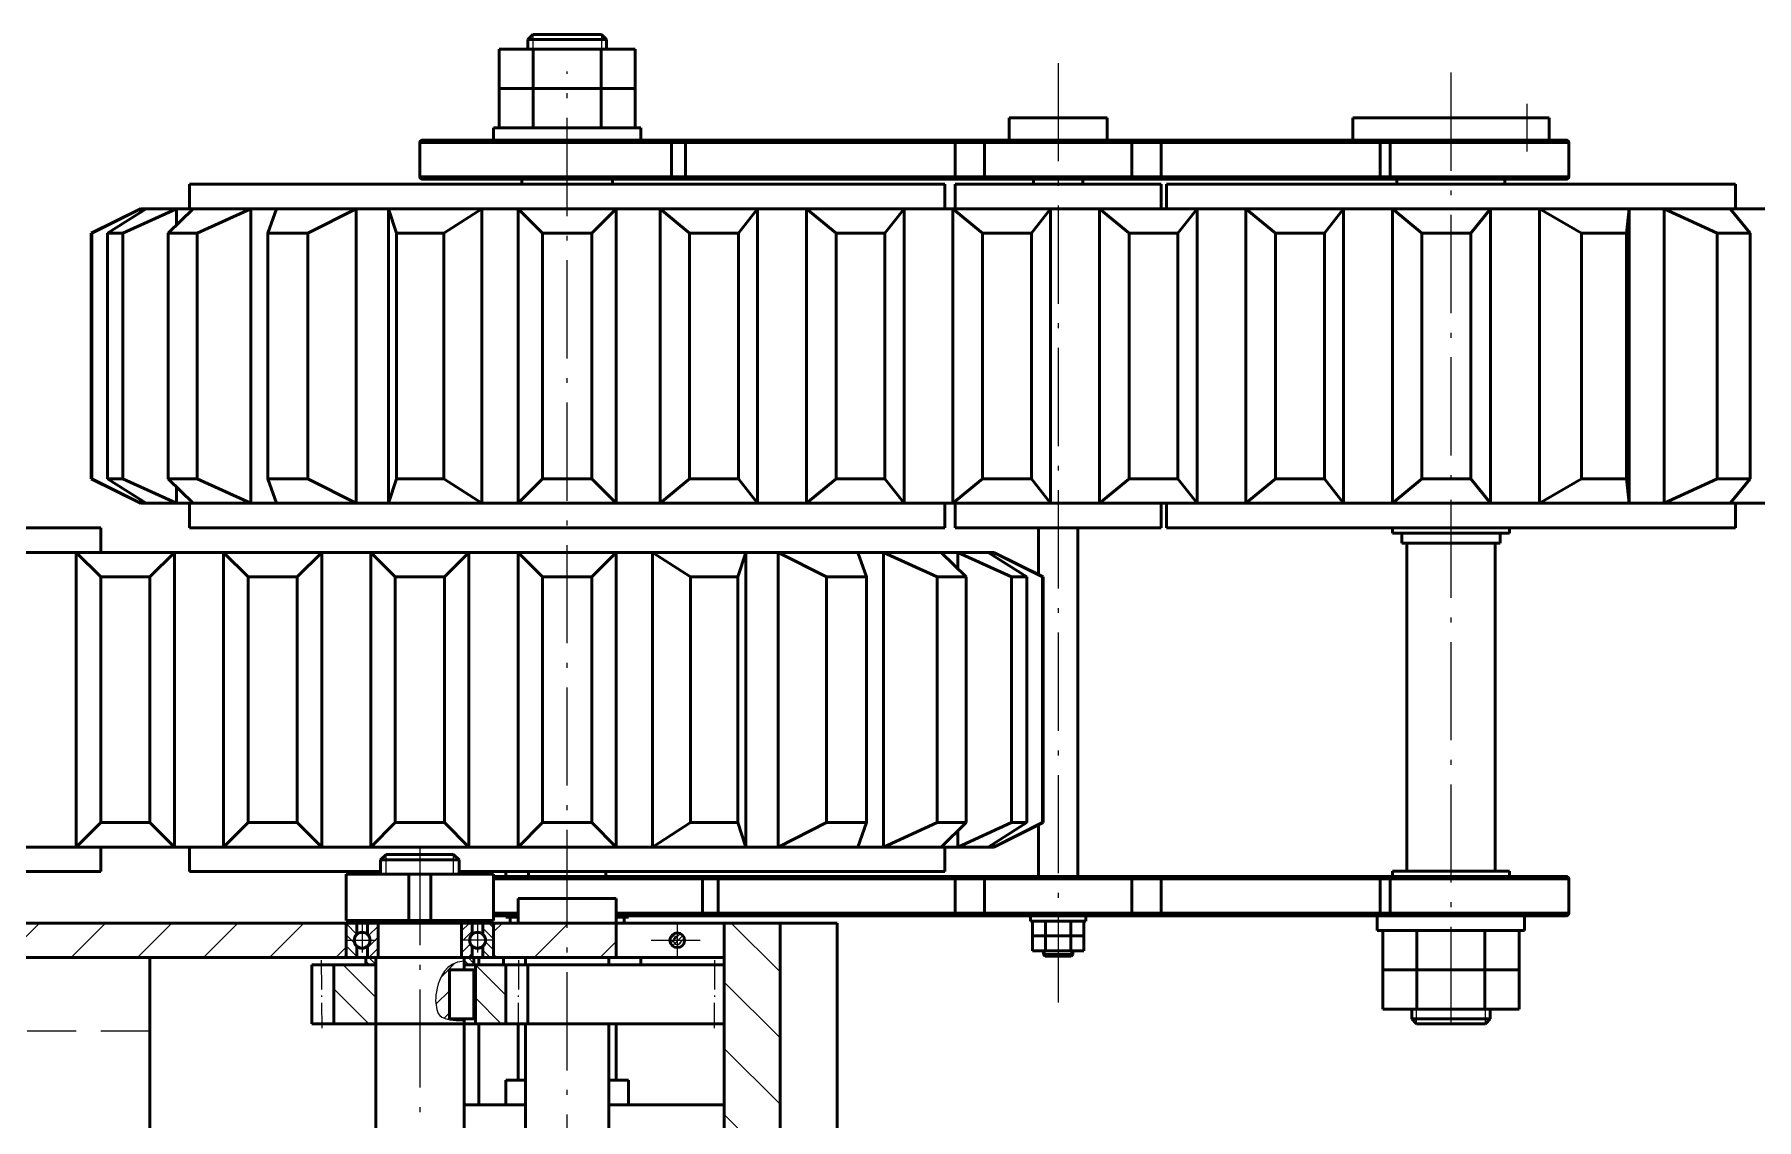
# Model space of a CAD drawing. Header units: millimetres. Extents: x -1896 to -707, y -189 to 652.
# Drawn here: x -1094.6 to -919.2, y 198.8 to 309.3 of the extents above; entities that cross this region are included whole.
import ezdxf

# ---------------------------------------------------------------- set-up
doc = ezdxf.new("R2010")
doc.units = ezdxf.units.MM
doc.header["$LTSCALE"] = 10
doc.linetypes.add('CENTER', pattern=[1.45, 1, -0.2, 0.05, -0.2])
doc.linetypes.add('DASHED', pattern=[0.75, 0.5, -0.25])
doc.layers.add('1轮廓实线层', color=7, linetype='Continuous', lineweight=50)
for name, color, linetype in [('2细线层', 4, 'Continuous'), ('3中心线层', 1, 'CENTER'), ('4虚线层', 6, 'DASHED'), ('5剖面线层', 2, 'Continuous')]:
    doc.layers.add(name, color=color, linetype=linetype)
pattern_1 = [(45, (-1281.11, 361.7817), (-3.3676, 3.3676), [])]
pattern_2 = [(135, (-1281.10996, 361.7817), (-0.3367596, -0.3367596), [])]
pattern_3 = [(45, (-1281.11, 361.7817), (-0.561266, 0.561266), [])]
pattern_4 = [(135, (-1281.11, 361.7817), (-0.561266, -0.561266), [])]
pattern_5 = [(135, (-1281.11, 361.7817), (-1.683798, -1.683798), [])]
pattern_6 = [(45, (-1281.10996, 367.2817), (-0.2245064, 0.2245064), [])]

msp = doc.modelspace()

# ---------------------------------------------------------------- hatches: boundary and pattern name
at = {"layer": '5剖面线层'}
h = msp.add_hatch(dxfattribs=at)
h.set_pattern_fill('ANSI31', color=256, scale=1.5, style=0)
h.set_pattern_definition(pattern_1)
edge = h.paths.add_edge_path(flags=0)
edge.add_line((-1197.8326, 218.5431), (-1197.8326, 215.5431))
edge.add_arc((-1197.5826, 215.5431), 0.25, 180, 270)
edge.add_line((-1197.5826, 215.2931), (-1063.0826, 215.2931))
edge.add_arc((-1063.0826, 215.5431), 0.25, 270, 360)
edge.add_line((-1062.8326, 215.5431), (-1062.8326, 218.5431))
edge.add_arc((-1063.0826, 218.5431), 0.25, 0, 90)
edge.add_line((-1063.0826, 218.7931), (-1197.5826, 218.7931))
edge.add_arc((-1197.5826, 218.5431), 0.25, 90, 180)
h = msp.add_hatch(dxfattribs=at)
h.set_pattern_fill('ANSI31', color=256, scale=0.25, angle=90)
h.set_pattern_definition(pattern_4)
h.paths.add_polyline_path([(-1061.7492, 218.7931), (-1062.6826, 218.7931, 0.41421356), (-1062.8326, 218.6431), (-1062.8326, 217.0431), (-1062.0151, 217.0431, -0.21197096), (-1061.7492, 217.642)])
h.paths.add_polyline_path([(-1061.7492, 216.4443, -0.21197096), (-1062.0151, 217.0431), (-1062.8326, 217.0431), (-1062.8326, 215.5431), (-1062.8326, 215.4431, 0.41421356), (-1062.6826, 215.2931), (-1061.7492, 215.2931)])
h = msp.add_hatch(dxfattribs=at)
h.set_pattern_fill('ANSI31', color=256, scale=0.25)
h.set_pattern_definition(pattern_3)
h.paths.add_polyline_path([(-1059.5826, 218.6431, 0.41421356), (-1059.7326, 218.7931), (-1060.6659, 218.7931), (-1060.6659, 217.642, -0.21197096), (-1060.4001, 217.0431), (-1059.5826, 217.0431)])
h.paths.add_polyline_path([(-1059.5826, 217.0431), (-1060.4001, 217.0431, -0.21197096), (-1060.6659, 216.4443), (-1060.6659, 215.2931), (-1059.7326, 215.2931, 0.41421356), (-1059.5826, 215.4431)])
h = msp.add_hatch(dxfattribs=at)
h.set_pattern_fill('ANSI31', color=256, scale=0.25)
h.set_pattern_definition(pattern_3)
h.paths.add_polyline_path([(-1051.0826, 218.6431, -0.41421356), (-1050.9326, 218.7931), (-1049.9992, 218.7931), (-1049.9992, 217.642, 0.21197096), (-1050.2651, 217.0431), (-1051.0826, 217.0431)])
h.paths.add_polyline_path([(-1051.0826, 217.0431), (-1050.2651, 217.0431, 0.21197096), (-1049.9992, 216.4443), (-1049.9992, 215.2931), (-1050.9326, 215.2931, -0.41421356), (-1051.0826, 215.4431)])
h = msp.add_hatch(dxfattribs=at)
h.set_pattern_fill('ANSI31', color=256, scale=0.25, angle=90)
h.set_pattern_definition(pattern_4)
h.paths.add_polyline_path([(-1048.9159, 218.7931), (-1047.9826, 218.7931, -0.41421356), (-1047.8326, 218.6431), (-1047.8326, 217.0431), (-1048.6501, 217.0431, 0.21197096), (-1048.9159, 217.642)])
h.paths.add_polyline_path([(-1048.9159, 216.4443, 0.21197096), (-1048.6501, 217.0431), (-1047.8326, 217.0431), (-1047.8326, 215.5431), (-1047.8326, 215.4431, -0.41421356), (-1047.9826, 215.2931), (-1048.9159, 215.2931)])
h = msp.add_hatch(dxfattribs=at)
h.set_pattern_fill('ANSI31', color=256, scale=1.5, style=0)
h.set_pattern_definition(pattern_1)
edge = h.paths.add_edge_path()
edge.add_line((-1035.3326, 218.5431), (-1035.3326, 215.5431))
edge.add_arc((-1035.5826, 215.5431), 0.25, 270, 360, ccw=False)
edge.add_line((-1035.5826, 215.2931), (-1047.5826, 215.2931))
edge.add_arc((-1047.5826, 215.5431), 0.25, 180, 270, ccw=False)
edge.add_line((-1047.8326, 215.5431), (-1047.8326, 218.5431))
edge.add_arc((-1047.5826, 218.5431), 0.25, 450, 540, ccw=False)
edge.add_line((-1047.5826, 218.7931), (-1035.5826, 218.7931))
edge.add_arc((-1035.5826, 218.5431), 0.25, 360, 450, ccw=False)
h = msp.add_hatch(dxfattribs=at)
h.set_pattern_fill('ANSI31', color=256, scale=0.1)
h.set_pattern_definition(pattern_6)
h.paths.add_polyline_path([(-1029.1194, 217.7931), (-1029.1194, 217.4609, 0.41421356), (-1029.5372, 217.0431), (-1029.8694, 217.0431, -0.41421356)])
h.paths.add_polyline_path([(-1029.1194, 217.4609), (-1029.1194, 217.0431), (-1029.5372, 217.0431, -0.41421356)], flags=17)
h.paths.add_polyline_path([(-1029.5372, 217.0431), (-1029.1194, 217.0431), (-1029.1194, 216.6253, -0.41421356)], flags=17)
h.paths.add_polyline_path([(-1029.8694, 217.0431), (-1029.5372, 217.0431, 0.41421356), (-1029.1194, 216.6253), (-1029.1194, 216.2931, -0.41421356)])
h.paths.add_polyline_path([(-1029.1194, 217.0431), (-1028.7016, 217.0431, -0.41421356), (-1029.1194, 216.6253)], flags=17)
h.paths.add_polyline_path([(-1028.7016, 217.0431), (-1028.3694, 217.0431, -0.41421356), (-1029.1194, 216.2931), (-1029.1194, 216.6253, 0.41421356)])
h = msp.add_hatch(dxfattribs=at)
h.set_pattern_fill('ANSI31', color=256, scale=0.1)
h.set_pattern_definition(pattern_6)
h.paths.add_polyline_path([(-1029.1194, 217.7931), (-1029.1194, 217.0431), (-1028.3694, 217.0431, 0.41421356)])
h = msp.add_hatch(dxfattribs=at)
h.set_pattern_fill('ANSI31', color=256, scale=1.5, angle=90)
h.set_pattern_definition([(135, (-1281.11, 361.7817), (-3.367596, -3.367596), [])])
h.paths.add_polyline_path([(-1024.3326, 218.7931), (-1018.6537, 218.7931), (-1018.6537, 91.7931), (-1024.3326, 91.7931)])
h = msp.add_hatch(dxfattribs=at)
h.set_pattern_fill('ANSI31', color=256, scale=0.75, angle=90, style=0)
h.set_pattern_definition(pattern_5)
h.paths.add_polyline_path([(-1059.8326, 208.5431), (-1064.0821, 208.5431), (-1064.0821, 214.5431), (-1059.8326, 214.5431)], flags=0)
h = msp.add_hatch(dxfattribs=at)
h.set_pattern_fill('ANSI31', color=256, scale=0.15, angle=90)
h.set_pattern_definition(pattern_2)
h.paths.add_polyline_path([(-1059.8326, 215.2931), (-1060.6659, 215.2931), (-1060.8326, 215.2931), (-1060.8326, 214.5431), (-1059.8326, 214.5431)])
h = msp.add_hatch(dxfattribs=at)
h.set_pattern_fill('ANSI31', color=256, scale=0.5)
h.set_pattern_definition([(45, (-1264.11, 354.838), (-1.122532, 1.122532), [])])
edge = h.paths.add_edge_path()
edge.add_line((-1052.3326, 214.0431), (-1052.3326, 209.0431))
edge.add_line((-1052.3326, 209.0431), (-1050.8326, 209.0431))
edge.add_line((-1050.8326, 209.0431), (-1050.8326, 208.8391))
edge.add_spline(control_points=[(-1050.8326, 208.8391), (-1053.2988, 208.8565), (-1053.6263, 210.0198), (-1053.9174, 211.692), (-1052.7436, 214.7668), (-1050.8326, 214.927)], knot_values=[0, 0, 0, 0, 1, 2, 3, 3, 3, 3], degree=3, periodic=0)
edge.add_line((-1050.8326, 214.927), (-1050.8326, 214.0431))
edge.add_line((-1050.8326, 214.0431), (-1052.3326, 214.0431))
h = msp.add_hatch(dxfattribs=at)
h.set_pattern_fill('ANSI31', color=256, scale=0.15, angle=90)
h.set_pattern_definition(pattern_2)
h.paths.add_polyline_path([(-1050.8326, 215.2931), (-1049.9992, 215.2931), (-1049.8326, 215.2931), (-1049.8326, 214.5431), (-1050.8326, 214.5431)])
h = msp.add_hatch(dxfattribs=at)
h.set_pattern_fill('ANSI31', color=256, scale=0.75, angle=90, style=0)
h.set_pattern_definition(pattern_5)
h.paths.add_polyline_path([(-1049.6826, 208.5431), (-1049.6826, 214.5431), (-1046.5831, 214.5431), (-1046.5831, 208.5431)])

# ---------------------------------------------------------------- linework, layer by layer
at = {"layer": '1轮廓实线层'}
for p, q in [((-1043.8326, 309.2947), (-1044.3326, 308.7947)), ((-1044.3326, 308.7947), (-1044.3326, 307.7931)), ((-1036.3326, 308.7947), (-1044.3326, 308.7947)), ((-1043.8326, 309.2947), (-1036.8326, 309.2947)), ((-1036.3326, 308.7947), (-1036.8326, 309.2947)), ((-1036.3326, 308.7947), (-1036.3326, 307.7931)), ((-1033.4044, 307.7931), (-1047.2608, 307.7931)), ((-1047.2608, 307.7931), (-1047.2608, 303.7931)), ((-1043.7967, 307.7931), (-1043.7967, 303.7931)), ((-1036.8685, 307.7931), (-1036.8685, 303.7931)), ((-1033.4044, 307.7931), (-1033.4044, 303.7931)), ((-1033.4044, 303.7931), (-1047.2608, 303.7931)), ((-1047.2608, 303.7931), (-1047.2608, 299.7931)), ((-1043.7967, 303.7931), (-1043.7967, 299.7931)), ((-1036.8685, 303.7931), (-1036.8685, 299.7931)), ((-1033.4044, 303.7931), (-1033.4044, 299.7931)), ((-995.3326, 298.5431), (-995.3326, 300.7931)), ((-985.3326, 300.7931), (-995.3326, 300.7931)), ((-985.3326, 300.7931), (-985.3326, 298.5431)), ((-960.3326, 300.7931), (-960.3326, 298.5431)), ((-940.3326, 300.7931), (-960.3326, 300.7931)), ((-940.3326, 298.5431), (-940.3326, 300.7931)), ((-1055.3326, 294.7931), (-1055.3326, 298.2931)), ((-1055.3326, 298.2931), (-1029.7098, 298.2931)), ((-1029.8868, 298.5431), (-1055.0826, 298.5431)), ((-1032.8326, 299.7931), (-1047.8326, 299.7931)), ((-1047.8326, 298.5431), (-1047.8326, 299.7931)), ((-1045.3326, 298.2931), (-1045.5826, 298.2931)), ((-1035.3326, 298.2931), (-1045.3326, 298.2931)), ((-1035.0826, 298.2931), (-1035.3326, 298.2931)), ((-1032.8326, 298.5431), (-1032.8326, 299.7931)), ((-1028.2934, 298.5431), (-1029.8868, 298.5431)), ((-1029.7098, 298.2931), (-1029.7098, 294.7931)), ((-1029.7098, 298.2931), (-1028.2934, 298.2931)), ((-1028.2934, 298.5431), (-1028.2934, 298.2931)), ((-1000.8326, 298.5431), (-1028.2934, 298.5431)), ((-1028.2934, 294.7931), (-1028.2934, 298.2931)), ((-1028.2934, 298.2931), (-1000.8326, 298.2931)), ((-1000.8326, 298.5431), (-1000.8326, 298.2931)), ((-997.5826, 298.5431), (-1000.8326, 298.5431)), ((-1000.8326, 298.2931), (-997.8326, 298.2931)), ((-1000.8326, 298.2931), (-1000.8326, 294.7931)), ((-997.8326, 298.2931), (-982.8326, 298.2931)), ((-997.8326, 294.7931), (-997.8326, 298.2931)), ((-983.0826, 298.5431), (-997.5826, 298.5431)), ((-979.8326, 298.5431), (-983.0826, 298.5431)), ((-982.8326, 294.7931), (-982.8326, 298.2931)), ((-982.8326, 298.2931), (-979.8326, 298.2931)), ((-979.8326, 298.5431), (-979.8326, 298.2931)), ((-957.5396, 298.5431), (-979.8326, 298.5431)), ((-979.8326, 294.7931), (-979.8326, 298.2931)), ((-979.8326, 298.2931), (-957.5396, 298.2931)), ((-957.5396, 298.5431), (-957.5396, 298.2931)), ((-956.3813, 298.5431), (-957.5396, 298.5431)), ((-957.5396, 298.2931), (-956.51, 298.2931)), ((-957.5396, 298.2931), (-957.5396, 294.7931)), ((-956.51, 294.7931), (-956.51, 298.2931)), ((-956.51, 298.2931), (-938.3326, 298.2931)), ((-938.5826, 298.5431), (-956.3813, 298.5431)), ((-938.3326, 298.2931), (-938.3326, 294.7931)), ((-1029.7098, 294.7931), (-1055.3326, 294.7931)), ((-1028.2934, 294.7931), (-1029.7098, 294.7931)), ((-1028.2934, 294.5431), (-1028.2934, 294.7931)), ((-1000.8326, 294.7931), (-1028.2934, 294.7931)), ((-997.8326, 294.7931), (-1000.8326, 294.7931)), ((-1000.8326, 294.5431), (-1000.8326, 294.7931)), ((-982.8326, 294.7931), (-997.8326, 294.7931)), ((-979.8326, 294.7931), (-982.8326, 294.7931)), ((-979.8326, 294.5431), (-979.8326, 294.7931)), ((-957.5396, 294.7931), (-979.8326, 294.7931)), ((-956.51, 294.7931), (-957.5396, 294.7931)), ((-957.5396, 294.5431), (-957.5396, 294.7931)), ((-938.3326, 294.7931), (-956.51, 294.7931)), ((-1078.7951, 291.5431), (-1078.7951, 294.0431)), ((-1078.7951, 294.0431), (-1020.1525, 294.0431)), ((-1055.0826, 294.5431), (-1029.8868, 294.5431)), ((-1044.9576, 294.0431), (-1044.9576, 294.5431)), ((-1035.7076, 294.5431), (-1035.7076, 294.0431)), ((-1029.8868, 294.5431), (-1028.2934, 294.5431)), ((-1028.2934, 294.5431), (-1000.8326, 294.5431)), ((-1020.1525, 294.0431), (-1001.8701, 294.0431)), ((-1001.8701, 294.0431), (-1001.8701, 291.5431)), ((-1000.8326, 294.5431), (-997.5826, 294.5431)), ((-1000.8326, 291.5431), (-1000.8326, 294.0431)), ((-979.8326, 294.0431), (-1000.8326, 294.0431)), ((-997.5826, 294.5431), (-983.0826, 294.5431)), ((-992.8326, 294.0431), (-992.8326, 294.5431)), ((-987.8326, 294.5431), (-987.8326, 294.0431)), ((-983.0826, 294.5431), (-979.8326, 294.5431)), ((-979.8326, 294.5431), (-957.5396, 294.5431)), ((-979.8326, 294.0431), (-979.8326, 291.5431)), ((-979.3101, 291.5431), (-979.3101, 294.0431)), ((-979.3101, 294.0431), (-921.3551, 294.0431)), ((-957.5396, 294.5431), (-956.3813, 294.5431)), ((-956.3813, 294.5431), (-938.5826, 294.5431)), ((-955.8326, 294.0431), (-955.8326, 294.5431)), ((-944.8326, 294.5431), (-944.8326, 294.0431)), ((-921.3551, 294.0431), (-921.3551, 291.5431)), ((-1083.7951, 291.5431), (-1088.7951, 289.0431)), ((-1083.7951, 291.5431), (-1088.7288, 289.0431)), ((-1083.2129, 291.5431), (-1087.1429, 289.0431)), ((-1080.1228, 291.5431), (-1085.5774, 289.0431)), ((-1073.8326, 291.5431), (-1083.7951, 291.5475)), ((-1083.7951, 291.1728), (-1083.7951, 291.5431)), ((-1078.4334, 291.5431), (-1080.9749, 289.0431)), ((-1080.1228, 289.8813), (-1080.1228, 291.5431)), ((-1072.5555, 291.5431), (-1077.997, 289.0431)), ((-1073.8326, 291.5431), (-1069.3101, 291.5431)), ((-1069.3101, 291.5431), (-1073.8326, 291.5431)), ((-1072.5555, 261.5431), (-1072.5555, 291.5431)), ((-1069.9243, 291.5431), (-1070.8285, 289.0431)), ((-1069.3101, 291.5431), (-915.796, 291.5431)), ((-1061.8341, 291.5431), (-1066.7298, 289.0431)), ((-1061.8341, 261.5431), (-1061.8341, 291.5431)), ((-1058.5185, 261.5431), (-1058.5185, 291.5431)), ((-1058.5185, 291.5431), (-1057.697, 289.0431)), ((-1049.0079, 291.5431), (-1052.8787, 289.0431)), ((-1049.0079, 261.5431), (-1049.0079, 291.5431)), ((-1045.3326, 261.5431), (-1045.3326, 291.5431)), ((-1045.3326, 291.5431), (-1042.8326, 289.0431)), ((-1045.3326, 261.5431), (-1045.3326, 291.5431)), ((-1045.3326, 291.5431), (-1042.8326, 289.0431)), ((-1035.3326, 291.5431), (-1037.8326, 289.0431)), ((-1035.3326, 291.5431), (-1037.8326, 289.0431)), ((-1035.3326, 261.5431), (-1035.3326, 291.5431)), ((-1035.3326, 261.5431), (-1035.3326, 291.5431)), ((-1030.8802, 291.5431), (-1030.8802, 261.5431)), ((-1030.8802, 291.5431), (-1027.8672, 289.0431)), ((-1020.9359, 291.5431), (-1022.8951, 289.0431)), ((-1020.9359, 291.5431), (-1020.9359, 261.5431)), ((-1015.9638, 291.5431), (-1015.9638, 261.5431)), ((-1015.9638, 291.5431), (-1015.9638, 261.5431)), ((-1015.9638, 291.5431), (-1012.9507, 289.0431)), ((-1006.0195, 291.5431), (-1007.9786, 289.0431)), ((-1006.0195, 291.5431), (-1006.0195, 261.5431)), ((-1001.0473, 291.5431), (-1001.0473, 261.5431)), ((-1001.0473, 291.5431), (-1001.0473, 261.5431)), ((-1001.0473, 291.5431), (-998.0343, 289.0431)), ((-991.103, 291.5431), (-993.0621, 289.0431)), ((-991.103, 291.5431), (-991.103, 261.5431)), ((-986.1308, 291.5431), (-986.1308, 261.5431)), ((-986.1308, 291.5431), (-986.1308, 261.5431)), ((-986.1308, 291.5431), (-983.1178, 289.0431)), ((-976.1865, 291.5431), (-978.1457, 289.0431)), ((-976.1865, 291.5431), (-976.1865, 261.5431)), ((-971.2144, 291.5431), (-971.2144, 261.5431)), ((-971.2144, 291.5431), (-971.2144, 261.5431)), ((-971.2144, 291.5431), (-968.2013, 289.0431)), ((-961.2701, 291.5431), (-963.2292, 289.0431)), ((-961.2701, 291.5431), (-961.2701, 261.5431)), ((-956.2979, 291.5431), (-956.2979, 261.5431)), ((-956.2979, 291.5431), (-956.2979, 261.5431)), ((-956.2979, 291.5431), (-953.2883, 289.0431)), ((-946.2998, 291.5431), (-948.3111, 289.0431)), ((-946.2998, 291.5431), (-946.2998, 261.5431)), ((-941.3226, 291.5431), (-941.3226, 261.5431)), ((-941.3226, 291.5431), (-941.3226, 261.5431)), ((-941.3226, 291.5431), (-937.0345, 289.0431)), ((-932.1757, 291.5431), (-932.4559, 289.0431)), ((-932.1757, 291.5431), (-932.1757, 261.5431)), ((-928.6107, 291.5431), (-928.6107, 261.5431)), ((-928.6107, 291.5431), (-928.6107, 261.5431)), ((-928.6107, 291.5431), (-923.2245, 289.0431)), ((-921.9076, 291.5431), (-919.873, 289.0431)), ((-1088.7288, 289.0431), (-1088.7951, 289.0431)), ((-1088.7951, 264.0431), (-1088.7951, 289.0431)), ((-1088.7288, 264.0431), (-1088.7288, 289.0431)), ((-1085.5774, 289.0431), (-1087.1429, 289.0431)), ((-1087.1429, 264.0431), (-1087.1429, 289.0431)), ((-1085.5774, 264.0431), (-1085.5774, 289.0431)), ((-1077.997, 289.0431), (-1080.9749, 289.0431)), ((-1080.9749, 264.0431), (-1080.9749, 289.0431)), ((-1077.997, 264.0431), (-1077.997, 289.0431)), ((-1066.7298, 289.0431), (-1070.8285, 289.0431)), ((-1070.8285, 264.0431), (-1070.8285, 289.0431)), ((-1066.7298, 264.0431), (-1066.7298, 289.0431)), ((-1052.8787, 289.0431), (-1057.697, 289.0431)), ((-1057.697, 264.0431), (-1057.697, 289.0431)), ((-1052.8787, 264.0431), (-1052.8787, 289.0431)), ((-1042.8326, 289.0431), (-1037.8326, 289.0431)), ((-1042.8326, 264.0431), (-1042.8326, 289.0431)), ((-1042.8326, 264.0431), (-1042.8326, 289.0431)), ((-1037.8326, 264.0431), (-1037.8326, 289.0431)), ((-1037.8326, 264.0431), (-1037.8326, 289.0431)), ((-1022.8951, 289.0431), (-1027.8672, 289.0431)), ((-1027.8672, 289.0431), (-1027.8672, 264.0431)), ((-1022.8951, 289.0431), (-1022.8951, 264.0431)), ((-1012.9507, 289.0431), (-1007.9786, 289.0431)), ((-1012.9507, 289.0431), (-1012.9507, 264.0431)), ((-1007.9786, 289.0431), (-1007.9786, 264.0431)), ((-998.0343, 289.0431), (-993.0621, 289.0431)), ((-998.0343, 289.0431), (-998.0343, 264.0431)), ((-993.0621, 289.0431), (-993.0621, 264.0431)), ((-983.1178, 289.0431), (-978.1457, 289.0431)), ((-983.1178, 289.0431), (-983.1178, 264.0431)), ((-978.1457, 289.0431), (-978.1457, 264.0431)), ((-968.2013, 289.0431), (-963.2292, 289.0431)), ((-968.2013, 289.0431), (-968.2013, 264.0431)), ((-963.2292, 289.0431), (-963.2292, 264.0431)), ((-953.2883, 289.0431), (-948.3111, 289.0431)), ((-953.2883, 289.0431), (-953.2883, 264.0431)), ((-948.3111, 289.0431), (-948.3111, 264.0431)), ((-937.0345, 289.0431), (-932.4559, 289.0431)), ((-937.0345, 289.0431), (-937.0345, 264.0431)), ((-932.4559, 289.0431), (-932.4559, 264.0431)), ((-923.2245, 289.0431), (-919.873, 289.0431)), ((-923.2245, 289.0431), (-923.2245, 264.0431)), ((-919.873, 289.0431), (-919.873, 264.0431)), ((-1088.7288, 264.0431), (-1088.7951, 264.0431)), ((-1083.7951, 261.5431), (-1088.7951, 264.0431)), ((-1083.7951, 261.5431), (-1088.7288, 264.0431)), ((-1085.5774, 264.0431), (-1087.1429, 264.0431)), ((-1083.2129, 261.5431), (-1087.1429, 264.0431)), ((-1080.1228, 261.5431), (-1085.5774, 264.0431)), ((-1077.997, 264.0431), (-1080.9749, 264.0431)), ((-1078.4334, 261.5431), (-1080.9749, 264.0431)), ((-1080.1228, 261.5431), (-1080.1228, 263.2049)), ((-1072.5555, 261.5431), (-1077.997, 264.0431)), ((-1066.7298, 264.0431), (-1070.8285, 264.0431)), ((-1069.9243, 261.5431), (-1070.8285, 264.0431)), ((-1061.8341, 261.5431), (-1066.7298, 264.0431)), ((-1058.5185, 261.5431), (-1057.697, 264.0431)), ((-1052.8787, 264.0431), (-1057.697, 264.0431)), ((-1049.0079, 261.5431), (-1052.8787, 264.0431)), ((-1045.3326, 261.5431), (-1042.8326, 264.0431)), ((-1045.3326, 261.5431), (-1042.8326, 264.0431)), ((-1042.8326, 264.0431), (-1037.8326, 264.0431)), ((-1035.3326, 261.5431), (-1037.8326, 264.0431)), ((-1035.3326, 261.5431), (-1037.8326, 264.0431)), ((-1030.8802, 261.5431), (-1027.8672, 264.0431)), ((-1022.8951, 264.0431), (-1027.8672, 264.0431)), ((-1020.9359, 261.5431), (-1022.8951, 264.0431)), ((-1015.9638, 261.5431), (-1012.9507, 264.0431)), ((-1012.9507, 264.0431), (-1007.9786, 264.0431)), ((-1006.0195, 261.5431), (-1007.9786, 264.0431)), ((-1001.0473, 261.5431), (-998.0343, 264.0431)), ((-998.0343, 264.0431), (-993.0621, 264.0431)), ((-991.103, 261.5431), (-993.0621, 264.0431)), ((-986.1308, 261.5431), (-983.1178, 264.0431)), ((-983.1178, 264.0431), (-978.1457, 264.0431)), ((-976.1865, 261.5431), (-978.1457, 264.0431)), ((-971.2144, 261.5431), (-968.2013, 264.0431)), ((-968.2013, 264.0431), (-963.2292, 264.0431)), ((-961.2701, 261.5431), (-963.2292, 264.0431)), ((-956.2979, 261.5431), (-953.2883, 264.0431)), ((-953.2883, 264.0431), (-948.3111, 264.0431)), ((-946.2998, 261.5431), (-948.3111, 264.0431)), ((-941.3226, 261.5431), (-937.0345, 264.0431)), ((-937.0345, 264.0431), (-932.4559, 264.0431)), ((-932.1757, 261.5431), (-932.4559, 264.0431)), ((-928.6107, 261.5431), (-923.2245, 264.0431)), ((-923.2245, 264.0431), (-919.873, 264.0431)), ((-921.9076, 261.5431), (-919.873, 264.0431)), ((-1083.7951, 261.5431), (-1083.7951, 261.9134)), ((-1083.7951, 261.5431), (-915.796, 261.5431)), ((-1078.7951, 259.0431), (-1078.7951, 261.5431)), ((-1001.8701, 261.5431), (-1001.8701, 259.0431)), ((-1000.8326, 259.0431), (-1000.8326, 261.5431)), ((-979.8326, 261.5431), (-979.8326, 259.0431)), ((-979.3101, 259.0431), (-979.3101, 261.5431)), ((-921.3551, 261.5431), (-921.3551, 259.0431)), ((-1088.0217, 259.0431), (-1117.8326, 259.0431)), ((-1117.8326, 259.0431), (-1087.8326, 259.0431)), ((-1087.8326, 259.0431), (-1088.0217, 259.0431)), ((-1087.8326, 256.5431), (-1087.8326, 259.0431)), ((-1078.7951, 259.0431), (-1020.145, 259.0431)), ((-1078.7951, 259.0431), (-1020.1525, 259.0431)), ((-1020.1525, 259.0431), (-1001.8701, 259.0431)), ((-1020.145, 259.0431), (-1001.8701, 259.0431)), ((-979.8326, 259.0431), (-1000.8326, 259.0431)), ((-992.3326, 259.0431), (-992.3326, 254.2744)), ((-988.3326, 223.5431), (-988.3326, 259.0431)), ((-979.3101, 259.0431), (-921.3551, 259.0431)), ((-956.2976, 259.0431), (-956.2976, 258.4931)), ((-956.2976, 258.4931), (-944.3676, 258.4931)), ((-955.3326, 257.4931), (-955.3326, 258.4931)), ((-945.3326, 257.4931), (-945.3326, 258.4931)), ((-944.3676, 259.0431), (-944.3676, 258.4931)), ((-996.8701, 256.5431), (-1263.7951, 256.5431)), ((-1090.3326, 256.5431), (-1090.3326, 226.5431)), ((-1090.3326, 256.5431), (-1087.8326, 254.0431)), ((-1080.3326, 256.5431), (-1082.8326, 254.0431)), ((-1080.3326, 256.5431), (-1080.3326, 226.5431)), ((-1075.3326, 256.5431), (-1075.3326, 226.5431)), ((-1075.3326, 256.5431), (-1072.8326, 254.0431)), ((-1065.3326, 256.5431), (-1067.8326, 254.0431)), ((-1065.3326, 256.5431), (-1065.3326, 226.5431)), ((-1060.3326, 256.5431), (-1060.3326, 226.5431)), ((-1060.3326, 256.5431), (-1057.8326, 254.0431)), ((-1050.3326, 256.5431), (-1052.8326, 254.0431)), ((-1050.3326, 256.5431), (-1050.3326, 226.5431)), ((-1045.3326, 256.5431), (-1045.3326, 226.5431)), ((-1045.3326, 256.5431), (-1042.8326, 254.0431)), ((-1045.3326, 256.5431), (-1045.3326, 226.5431)), ((-1045.3326, 256.5431), (-1042.8326, 254.0431)), ((-1035.3326, 256.5431), (-1037.8326, 254.0431)), ((-1035.3326, 256.5431), (-1037.8326, 254.0431)), ((-1035.3326, 256.5431), (-1035.3326, 226.5431)), ((-1035.3326, 256.5431), (-1035.3326, 226.5431)), ((-1031.6572, 256.5431), (-1031.6572, 226.5431)), ((-1031.6572, 256.5431), (-1027.7864, 254.0431)), ((-1022.1466, 256.5431), (-1022.9682, 254.0431)), ((-1022.1466, 256.5431), (-1022.1466, 226.5431)), ((-1018.831, 256.5431), (-1018.831, 226.5431)), ((-1018.831, 256.5431), (-1013.9353, 254.0431)), ((-1010.7409, 256.5431), (-1009.8366, 254.0431)), ((-1008.1096, 256.5431), (-1008.1096, 226.5431)), ((-1008.1096, 256.5431), (-1002.6681, 254.0431)), ((-1002.2317, 256.5431), (-999.6902, 254.0431)), ((-1000.5424, 256.5431), (-1000.5424, 254.8813)), ((-1000.5424, 256.5431), (-995.0878, 254.0431)), ((-997.4522, 256.5431), (-993.5222, 254.0431)), ((-996.8701, 256.5431), (-996.8701, 256.1728)), ((-996.8701, 256.5431), (-991.9363, 254.0431)), ((-996.8701, 256.5431), (-991.8701, 254.0431)), ((-955.3326, 257.4931), (-945.3326, 257.4931)), ((-954.8326, 224.0931), (-954.8326, 257.4931)), ((-945.8326, 257.4931), (-945.8326, 224.0931)), ((-1082.8326, 254.0431), (-1087.8326, 254.0431)), ((-1087.8326, 254.0431), (-1087.8326, 229.0431)), ((-1082.8326, 254.0431), (-1082.8326, 229.0431)), ((-1067.8326, 254.0431), (-1072.8326, 254.0431)), ((-1072.8326, 254.0431), (-1072.8326, 229.0431)), ((-1067.8326, 254.0431), (-1067.8326, 229.0431)), ((-1052.8326, 254.0431), (-1057.8326, 254.0431)), ((-1057.8326, 254.0431), (-1057.8326, 229.0431)), ((-1052.8326, 254.0431), (-1052.8326, 229.0431)), ((-1037.8326, 254.0431), (-1042.8326, 254.0431)), ((-1042.8326, 254.0431), (-1042.8326, 229.0431)), ((-1042.8326, 254.0431), (-1042.8326, 229.0431)), ((-1037.8326, 254.0431), (-1037.8326, 229.0431)), ((-1037.8326, 254.0431), (-1037.8326, 229.0431)), ((-1027.7864, 254.0431), (-1022.9682, 254.0431)), ((-1027.7864, 254.0431), (-1027.7864, 229.0431)), ((-1022.9682, 254.0431), (-1022.9682, 229.0431)), ((-1013.9353, 254.0431), (-1009.8366, 254.0431)), ((-1013.9353, 254.0431), (-1013.9353, 229.0431)), ((-1009.8366, 254.0431), (-1009.8366, 229.0431)), ((-1002.6681, 254.0431), (-999.6902, 254.0431)), ((-1002.6681, 254.0431), (-1002.6681, 229.0431)), ((-999.6902, 254.0431), (-999.6902, 229.0431)), ((-995.0878, 254.0431), (-993.5222, 254.0431)), ((-995.0878, 254.0431), (-995.0878, 229.0431)), ((-993.5222, 254.0431), (-993.5222, 229.0431)), ((-991.9363, 254.0431), (-991.8701, 254.0431)), ((-991.9363, 254.0431), (-991.9363, 229.0431)), ((-991.8701, 254.0431), (-991.8701, 229.0431)), ((-1090.3326, 226.5431), (-1087.8326, 229.0431)), ((-1082.8326, 229.0431), (-1087.8326, 229.0431)), ((-1080.3326, 226.5431), (-1082.8326, 229.0431)), ((-1075.3326, 226.5431), (-1072.8326, 229.0431)), ((-1067.8326, 229.0431), (-1072.8326, 229.0431)), ((-1065.3326, 226.5431), (-1067.8326, 229.0431)), ((-1060.3326, 226.5431), (-1057.8326, 229.0431)), ((-1052.8326, 229.0431), (-1057.8326, 229.0431)), ((-1050.3326, 226.5431), (-1052.8326, 229.0431)), ((-1045.3326, 226.5431), (-1042.8326, 229.0431)), ((-1045.3326, 226.5431), (-1042.8326, 229.0431)), ((-1037.8326, 229.0431), (-1042.8326, 229.0431)), ((-1035.3326, 226.5431), (-1037.8326, 229.0431)), ((-1035.3326, 226.5431), (-1037.8326, 229.0431)), ((-1031.6572, 226.5431), (-1027.7864, 229.0431)), ((-1027.7864, 229.0431), (-1022.9682, 229.0431)), ((-1022.1466, 226.5431), (-1022.9682, 229.0431)), ((-1018.831, 226.5431), (-1013.9353, 229.0431)), ((-1013.9353, 229.0431), (-1009.8366, 229.0431)), ((-1010.7409, 226.5431), (-1009.8366, 229.0431)), ((-1008.1096, 226.5431), (-1002.6681, 229.0431)), ((-1002.6681, 229.0431), (-999.6902, 229.0431)), ((-1002.2317, 226.5431), (-999.6902, 229.0431)), ((-1000.5424, 226.5431), (-995.0878, 229.0431)), ((-1000.5424, 228.2049), (-1000.5424, 226.5431)), ((-997.4522, 226.5431), (-993.5222, 229.0431)), ((-996.8701, 226.5431), (-991.9363, 229.0431)), ((-996.8701, 226.5431), (-991.8701, 229.0431)), ((-995.0878, 229.0431), (-993.5222, 229.0431)), ((-992.3326, 228.8119), (-992.3326, 223.5431)), ((-991.9363, 229.0431), (-991.8701, 229.0431)), ((-996.8701, 226.5431), (-1263.7951, 226.5431)), ((-1087.8326, 224.0431), (-1087.8326, 226.5431)), ((-1078.7951, 226.5431), (-1078.7951, 224.0431)), ((-1006.8326, 226.5431), (-1011.3551, 226.5431)), ((-1011.3551, 226.5431), (-1006.8326, 226.5431)), ((-1006.8326, 226.5431), (-996.8701, 226.5388)), ((-1001.8701, 224.0431), (-1001.8701, 226.5431)), ((-996.8701, 226.9134), (-996.8701, 226.5431)), ((-1059.3326, 225.221), (-1058.7611, 225.7924)), ((-1059.3326, 223.7931), (-1059.3326, 225.221)), ((-1059.3326, 225.221), (-1051.3326, 225.221)), ((-1058.7611, 225.7924), (-1051.904, 225.7924)), ((-1051.904, 225.7924), (-1051.3326, 225.221)), ((-1051.3326, 223.7931), (-1051.3326, 225.221)), ((-1088.0217, 224.0431), (-1117.8326, 224.0431)), ((-1087.8326, 224.0431), (-1088.0217, 224.0431)), ((-1078.7951, 224.0431), (-1059.3326, 224.0431)), ((-1062.8326, 223.7931), (-1047.8326, 223.7931)), ((-1062.8326, 223.7931), (-1062.8326, 219.0431)), ((-1056.4437, 223.7931), (-1056.4437, 219.0431)), ((-1054.2215, 223.7931), (-1054.2215, 219.0431)), ((-1051.3326, 224.0431), (-1048.5299, 224.0431)), ((-1048.5299, 224.0431), (-1001.8701, 224.0431)), ((-1047.8326, 223.7931), (-1047.8326, 219.0431)), ((-1047.8326, 223.5431), (-1026.7373, 223.5431)), ((-1026.5403, 223.2931), (-1047.8326, 223.2931)), ((-1046.5826, 223.5431), (-1046.5826, 224.0431)), ((-1044.2576, 224.0431), (-1044.2576, 223.5431)), ((-1036.4076, 223.5431), (-1036.4076, 224.0431)), ((-1026.7373, 223.5431), (-1024.9641, 223.5431)), ((-1026.5403, 219.7931), (-1026.5403, 223.2931)), ((-1024.9641, 223.2931), (-1026.5403, 223.2931)), ((-1024.9641, 223.2931), (-1024.9641, 223.5431)), ((-1024.9641, 223.5431), (-1000.8326, 223.5431)), ((-1024.9641, 223.2931), (-1024.9641, 219.7931)), ((-1000.8326, 223.2931), (-1024.9641, 223.2931)), ((-1000.8326, 223.2931), (-1000.8326, 223.5431)), ((-1000.8326, 223.5431), (-997.5826, 223.5431)), ((-997.8326, 223.2931), (-1000.8326, 223.2931)), ((-1000.8326, 219.7931), (-1000.8326, 223.2931)), ((-982.8326, 223.2931), (-997.8326, 223.2931)), ((-997.8326, 219.7931), (-997.8326, 223.2931)), ((-997.5826, 223.5431), (-983.0826, 223.5431)), ((-983.0826, 223.5431), (-979.8326, 223.5431)), ((-982.8326, 219.7931), (-982.8326, 223.2931)), ((-979.8326, 223.2931), (-982.8326, 223.2931)), ((-979.8326, 223.2931), (-979.8326, 223.5431)), ((-979.8326, 223.5431), (-957.5396, 223.5431)), ((-979.8326, 223.2931), (-979.8326, 219.7931)), ((-957.5396, 223.2931), (-979.8326, 223.2931)), ((-957.5396, 223.2931), (-957.5396, 223.5431)), ((-957.5396, 223.5431), (-956.3813, 223.5431)), ((-956.51, 223.2931), (-957.5396, 223.2931)), ((-957.5396, 219.7931), (-957.5396, 223.2931)), ((-956.51, 223.2931), (-956.51, 219.7931)), ((-938.3326, 223.2931), (-956.51, 223.2931)), ((-956.3813, 223.5431), (-938.5826, 223.5431)), ((-956.2976, 224.0931), (-944.3676, 224.0931)), ((-956.2976, 223.5431), (-956.2976, 224.0931)), ((-944.3676, 223.5431), (-944.3676, 224.0931)), ((-938.3326, 219.7931), (-938.3326, 223.2931)), ((-1045.3326, 218.7931), (-1045.3326, 221.2931)), ((-1035.3326, 221.2931), (-1045.3326, 221.2931)), ((-1035.3326, 221.2931), (-1035.3326, 218.7931)), ((-1045.3326, 219.7931), (-1047.8326, 219.7931)), ((-1047.8326, 219.5431), (-1045.3326, 219.5431)), ((-1046.5826, 219.3931), (-1046.5826, 219.5431)), ((-1046.5826, 219.3931), (-1045.3326, 219.3931)), ((-1046.1326, 218.7931), (-1046.1326, 219.3931)), ((-1026.5403, 219.7931), (-1035.3326, 219.7931)), ((-1035.3326, 219.5431), (-1026.7373, 219.5431)), ((-1035.3326, 219.3931), (-1034.0826, 219.3931)), ((-1034.5326, 219.3931), (-1034.5326, 218.7931)), ((-1034.0826, 219.5431), (-1034.0826, 219.3931)), ((-1026.7373, 219.5431), (-1024.9641, 219.5431)), ((-1024.9641, 219.7931), (-1026.5403, 219.7931)), ((-1024.9641, 219.7931), (-1000.8326, 219.7931)), ((-1024.9641, 219.5431), (-1024.9641, 219.7931)), ((-1000.8326, 219.5431), (-1024.9641, 219.5431)), ((-1000.8326, 219.7931), (-997.8326, 219.7931)), ((-1000.8326, 219.5431), (-1000.8326, 219.7931)), ((-997.5826, 219.5431), (-1000.8326, 219.5431)), ((-997.8326, 219.7931), (-982.8326, 219.7931)), ((-983.0826, 219.5431), (-997.5826, 219.5431)), ((-993.1451, 219.5431), (-993.1451, 218.9806)), ((-987.5201, 219.5431), (-987.5201, 218.9806)), ((-979.8326, 219.5431), (-983.0826, 219.5431)), ((-982.8326, 219.7931), (-979.8326, 219.7931)), ((-979.8326, 219.5431), (-979.8326, 219.7931)), ((-979.8326, 219.7931), (-957.5396, 219.7931)), ((-957.5396, 219.5431), (-979.8326, 219.5431)), ((-957.8326, 219.5431), (-957.8326, 218.0431)), ((-957.5396, 219.7931), (-956.51, 219.7931)), ((-957.5396, 219.5431), (-957.5396, 219.7931)), ((-956.3813, 219.5431), (-957.5396, 219.5431)), ((-956.51, 219.7931), (-938.3326, 219.7931)), ((-938.5826, 219.5431), (-956.3813, 219.5431)), ((-942.8326, 219.5431), (-942.8326, 218.0431)), ((-1197.5826, 218.7931), (-1063.0826, 218.7931)), ((-1062.6826, 218.7931), (-1063.0826, 218.7931)), ((-1062.8326, 219.0431), (-1047.8326, 219.0431)), ((-1062.8326, 218.6431), (-1062.8326, 215.4431)), ((-1062.8326, 215.5431), (-1062.8326, 218.5431)), ((-1061.7492, 218.7931), (-1062.6826, 218.7931)), ((-1061.7492, 218.7931), (-1060.6659, 218.7931)), ((-1061.7492, 218.7931), (-1061.7492, 217.642)), ((-1060.8326, 218.7931), (-1061.0826, 219.0431)), ((-1060.8326, 218.7931), (-1049.8326, 218.7931)), ((-1059.7326, 218.7931), (-1060.6659, 218.7931)), ((-1060.6659, 217.642), (-1060.6659, 218.7931)), ((-1059.5826, 218.7931), (-1059.7326, 218.7931)), ((-1059.3326, 218.7931), (-1059.5826, 218.7931)), ((-1059.5826, 218.7931), (-1059.5826, 215.2931)), ((-1059.5826, 215.4431), (-1059.5826, 218.6431)), ((-1051.0826, 218.7931), (-1059.3326, 218.7931)), ((-1051.0826, 215.2931), (-1051.0826, 218.7931)), ((-1050.9326, 218.7931), (-1051.0826, 218.7931)), ((-1051.0826, 218.6431), (-1051.0826, 215.4431)), ((-1049.9992, 218.7931), (-1050.9326, 218.7931)), ((-1049.9992, 218.7931), (-1048.9159, 218.7931)), ((-1049.9992, 217.642), (-1049.9992, 218.7931)), ((-1049.8326, 218.7931), (-1049.5826, 219.0431)), ((-1048.9159, 218.7931), (-1048.9159, 217.642)), ((-1047.9826, 218.7931), (-1048.9159, 218.7931)), ((-1047.5826, 218.7931), (-1047.9826, 218.7931)), ((-1047.8326, 215.4431), (-1047.8326, 218.6431)), ((-1047.8326, 218.5431), (-1047.8326, 215.5431)), ((-1035.5826, 218.7931), (-1047.5826, 218.7931)), ((-1024.3326, 218.7931), (-1035.5826, 218.7931)), ((-1035.3326, 218.7931), (-1035.3326, 215.2931)), ((-1024.3326, 218.7931), (-1012.8326, 218.7931)), ((-1024.3326, 218.7931), (-1024.3326, 91.7931)), ((-1018.6537, 218.7931), (-1018.6537, 91.7931)), ((-1012.8326, 218.7931), (-1012.8326, 91.7931)), ((-987.5201, 218.9806), (-993.1451, 218.9806)), ((-992.9306, 217.4806), (-992.9306, 218.9806)), ((-992.9306, 215.9806), (-992.9306, 217.4806)), ((-987.7345, 217.4806), (-992.9306, 217.4806)), ((-991.6316, 217.4806), (-991.6316, 218.9806)), ((-991.6316, 215.9806), (-991.6316, 217.4806)), ((-989.0335, 217.4806), (-989.0335, 218.9806)), ((-989.0335, 215.9806), (-989.0335, 217.4806)), ((-987.7345, 217.4806), (-987.7345, 218.9806)), ((-987.7345, 215.9806), (-987.7345, 217.4806)), ((-942.8326, 218.0431), (-957.8326, 218.0431)), ((-957.2608, 214.0431), (-957.2608, 218.0431)), ((-953.7967, 214.0431), (-953.7967, 218.0431)), ((-946.8685, 214.0431), (-946.8685, 218.0431)), ((-943.4044, 214.0431), (-943.4044, 218.0431)), ((-1061.7492, 216.4443), (-1061.7492, 215.2931)), ((-1060.6659, 215.2931), (-1060.6659, 216.4443)), ((-1049.9992, 215.2931), (-1049.9992, 216.4443)), ((-1048.9159, 216.4443), (-1048.9159, 215.2931)), ((-987.7345, 215.9806), (-992.9306, 215.9806)), ((-991.8326, 215.6051), (-991.8326, 215.9806)), ((-988.8326, 215.6051), (-988.8326, 215.9806)), ((-1063.0826, 215.2931), (-1197.5826, 215.2931)), ((-1082.8326, 215.2931), (-1082.8326, 183.2399)), ((-1066.3326, 208.5431), (-1066.3326, 214.5431)), ((-1064.0746, 214.5431), (-1066.3326, 214.5431)), ((-1064.0821, 208.5431), (-1064.0821, 214.5431)), ((-1059.8326, 214.5431), (-1064.0821, 214.5431)), ((-1063.0826, 215.2931), (-1062.6826, 215.2931)), ((-1062.6826, 215.2931), (-1061.7492, 215.2931)), ((-1061.7492, 215.2931), (-1060.6659, 215.2931)), ((-1060.8326, 214.5431), (-1060.8326, 215.2931)), ((-1060.6659, 215.2931), (-1059.7326, 215.2931)), ((-1059.8326, 167.4899), (-1059.8326, 215.2931)), ((-1059.5826, 215.2931), (-1059.8326, 215.2931)), ((-1059.8326, 215.2931), (-1059.8326, 214.5431)), ((-1059.8326, 214.5431), (-1059.8326, 208.5431)), ((-1051.0826, 215.2931), (-1059.5826, 215.2931)), ((-1052.3326, 209.0431), (-1052.3326, 214.0431)), ((-1049.8326, 214.0431), (-1052.3326, 214.0431)), ((-1050.8326, 215.2931), (-1051.0826, 215.2931)), ((-1050.9326, 215.2931), (-1049.9992, 215.2931)), ((-1050.8326, 215.2931), (-1050.8326, 214.0431)), ((-1050.8326, 214.0431), (-1050.8326, 215.2931)), ((-1024.3326, 214.5431), (-1050.8326, 214.5431)), ((-1049.9992, 215.2931), (-1048.9159, 215.2931)), ((-1049.8326, 214.5431), (-1049.8326, 215.2931)), ((-1049.8326, 209.0431), (-1049.8326, 214.0431)), ((-1049.6826, 208.5431), (-1049.6826, 214.5431)), ((-1048.9159, 215.2931), (-1047.9826, 215.2931)), ((-1047.9826, 215.2931), (-1047.5826, 215.2931)), ((-1047.5826, 215.2931), (-1035.5826, 215.2931)), ((-1046.8326, 214.5431), (-1046.8326, 215.2931)), ((-1046.5831, 208.5431), (-1046.5831, 214.5431)), ((-1044.5826, 214.5431), (-1044.5826, 215.2931)), ((-1044.3326, 208.5431), (-1044.3326, 214.5431)), ((-1036.0826, 215.2931), (-1036.0826, 214.5431)), ((-1035.5826, 215.2931), (-1024.3326, 215.2931)), ((-1032.8326, 214.5431), (-1032.8326, 215.2931)), ((-991.6451, 215.4176), (-991.8326, 215.6051)), ((-988.8326, 215.6051), (-991.8326, 215.6051)), ((-991.6451, 215.4176), (-989.0201, 215.4176)), ((-988.8326, 215.6051), (-989.0201, 215.4176)), ((-957.2608, 210.0431), (-957.2608, 214.0431)), ((-943.4044, 214.0431), (-957.2608, 214.0431)), ((-953.7967, 210.0431), (-953.7967, 214.0431)), ((-946.8685, 210.0431), (-946.8685, 214.0431)), ((-943.4044, 210.0431), (-943.4044, 214.0431)), ((-1049.8326, 209.0431), (-1052.3326, 209.0431)), ((-1050.8326, 209.0431), (-1050.8326, 160.7399)), ((-1050.8326, 208.5431), (-1050.8326, 209.0431)), ((-943.4044, 210.0431), (-957.2608, 210.0431)), ((-954.3326, 209.0416), (-954.3326, 210.0431)), ((-953.8326, 208.5416), (-954.3326, 209.0416)), ((-946.3326, 209.0416), (-954.3326, 209.0416)), ((-946.3326, 209.0416), (-946.8326, 208.5416)), ((-946.3326, 209.0416), (-946.3326, 210.0431)), ((-1064.0746, 208.5431), (-1066.3326, 208.5431)), ((-1064.0821, 208.5431), (-1059.8326, 208.5431)), ((-1050.8326, 208.5431), (-1059.8326, 208.5431)), ((-1050.8326, 208.5431), (-1024.3326, 208.5431)), ((-1049.3326, 208.5431), (-1049.3326, 200.2932)), ((-1045.3326, 202.7932), (-1045.3326, 208.5431)), ((-1044.5826, 208.5431), (-1044.5826, 169.4342)), ((-1036.0826, 102.0431), (-1036.0826, 208.5431)), ((-1035.3326, 208.5431), (-1035.3326, 202.7932)), ((-953.8326, 208.5416), (-946.8326, 208.5416)), ((-1046.5826, 202.7932), (-1044.5826, 202.7932)), ((-1046.5826, 200.2932), (-1046.5826, 202.7932)), ((-1036.0826, 202.7932), (-1034.0826, 202.7932)), ((-1034.0826, 200.2932), (-1034.0826, 202.7932)), ((-1045.3326, 200.2932), (-1050.8326, 200.2932)), ((-1045.3326, 200.2932), (-1044.5826, 200.2932)), ((-1036.0826, 200.2932), (-1035.3326, 200.2932)), ((-1024.3326, 200.2932), (-1035.3326, 200.2932))]:
    msp.add_line(p, q, dxfattribs=at)
at = {"layer": '1轮廓实线层', "ltscale": 0.3}
for p, q in [((-1049.3326, 215.2931), (-1049.3326, 214.5431)), ((-1049.3326, 208.5431), (-1049.3326, 200.2932))]:
    msp.add_line(p, q, dxfattribs=at)
at = {"layer": '1轮廓实线层', "flags": 128}
for points in [[(-956.3813, 298.5431), (-956.4064, 298.5383), (-956.4306, 298.5241), (-956.4528, 298.501), (-956.4723, 298.4699), (-956.4883, 298.432), (-956.5002, 298.3888), (-956.5076, 298.3419), (-956.51, 298.2931)], [(-956.3813, 294.5431), (-956.4064, 294.5479), (-956.4306, 294.5622), (-956.4528, 294.5853), (-956.4723, 294.6164), (-956.4883, 294.6542), (-956.5002, 294.6975), (-956.5076, 294.7444), (-956.51, 294.7931)], [(-956.3813, 223.5431), (-956.4064, 223.5383), (-956.4306, 223.5241), (-956.4528, 223.501), (-956.4723, 223.4699), (-956.4883, 223.432), (-956.5002, 223.3888), (-956.5076, 223.3419), (-956.51, 223.2931)], [(-956.3813, 219.5431), (-956.4064, 219.5479), (-956.4306, 219.5622), (-956.4528, 219.5853), (-956.4723, 219.6164), (-956.4883, 219.6542), (-956.5002, 219.6975), (-956.5076, 219.7444), (-956.51, 219.7931)]]:
    msp.add_lwpolyline(points, dxfattribs=at)
at = {"layer": '1轮廓实线层'}
for centre, radius in [((-1061.2076, 217.0431), 0.8075), ((-1049.4576, 217.0431), 0.8075), ((-1029.1194, 217.0431), 0.75)]:
    msp.add_circle(centre, radius, dxfattribs=at)
for centre, radius, start, end in [((-1055.0826, 298.2931), 0.25, 90, 180), ((-1029.9308, 298.3243), 0.2232, 351.977222, 78.633948), ((-997.5826, 298.2931), 0.25, 90, 180), ((-983.0826, 298.2931), 0.25, 0, 90), ((-938.5826, 298.2931), 0.25, 0, 90), ((-1055.0826, 294.7931), 0.25, 180, 270), ((-1029.9308, 294.762), 0.2232, 281.366052, 8.022778), ((-997.5826, 294.7931), 0.25, 180, 270), ((-983.0826, 294.7931), 0.25, 270, 0), ((-938.5826, 294.7931), 0.25, 270, 0), ((-1026.7674, 223.3168), 0.2283, 354.047013, 82.438336), ((-997.5826, 223.2931), 0.25, 90, 180), ((-983.0826, 223.2931), 0.25, 0, 90), ((-938.5826, 223.2931), 0.25, 0, 90), ((-1026.7674, 219.7695), 0.2283, 277.561664, 5.952987), ((-997.5826, 219.7931), 0.25, 180, 270), ((-983.0826, 219.7931), 0.25, 270, 0), ((-938.5826, 219.7931), 0.25, 270, 0), ((-1063.0826, 218.5431), 0.25, 0, 90), ((-1062.6826, 218.6431), 0.15, 90, 180), ((-1059.7326, 218.6431), 0.15, 0, 90), ((-1050.9326, 218.6431), 0.15, 90, 180), ((-1047.9826, 218.6431), 0.15, 0, 90), ((-1047.5826, 218.5431), 0.25, 90, 180), ((-1063.0826, 215.5431), 0.25, 270, 0), ((-1062.6826, 215.4431), 0.15, 180, 270), ((-1059.7326, 215.4431), 0.15, 270, 0), ((-1050.9326, 215.4431), 0.15, 180, 270), ((-1047.9826, 215.4431), 0.15, 270, 0), ((-1047.5826, 215.5431), 0.25, 180, 270)]:
    msp.add_arc(centre, radius, start, end, dxfattribs=at)
at = {"layer": '2细线层'}
for p, q in [((-1043.8326, 309.2947), (-1043.8326, 307.7931)), ((-1036.8326, 309.2947), (-1036.8326, 307.7931)), ((-1058.7611, 223.7931), (-1058.7611, 225.7924)), ((-1051.904, 223.7931), (-1051.904, 225.7924)), ((-991.6451, 215.4176), (-991.6451, 215.9806)), ((-989.0201, 215.4176), (-989.0201, 215.9806)), ((-953.8326, 208.5416), (-953.8326, 210.0431)), ((-946.8326, 208.5416), (-946.8326, 210.0431))]:
    msp.add_line(p, q, dxfattribs=at)
msp.add_arc((-1029.1194, 217.0431), 0.4178, 90, 0, dxfattribs=at)
msp.add_open_spline([(-1050.8326, 214.927), (-1052.7436, 214.7668), (-1053.9174, 211.692), (-1053.6263, 210.0198), (-1053.2988, 208.8565), (-1050.8326, 208.8391)], degree=3, dxfattribs=at)
at = {"layer": '3中心线层'}
for p, q in [((-1040.3326, 0.7985), (-1040.3326, 305.5335)), ((-990.3326, 306.3756), (-990.3326, 210.6972)), ((-950.3326, 305.4123), (-950.3326, 206.7795)), ((-1055.3326, 226.5431), (-1055.3326, 84.0431))]:
    msp.add_line(p, q, dxfattribs=at)
at = {"layer": '3中心线层', "ltscale": 0.5}
for p, q in [((-942.5808, 297.3566), (-942.5808, 302.2283)), ((-1029.1194, 218.7931), (-1029.1194, 215.2931)), ((-1031.7722, 217.0431), (-1026.8035, 217.0431))]:
    msp.add_line(p, q, dxfattribs=at)
at = {"layer": '3中心线层', "ltscale": 0.3}
for p, q in [((-1061.2076, 218.7931), (-1061.2076, 215.2931)), ((-1049.4576, 218.7931), (-1049.4576, 215.2931)), ((-1062.8326, 217.0431), (-1059.5826, 217.0431)), ((-1047.8326, 217.0431), (-1051.0826, 217.0431)), ((-1065.3785, 215.0286), (-1065.3326, 208.0947)), ((-1045.2866, 215.0286), (-1045.3326, 208.0947)), ((-1025.3202, 215.0286), (-1025.3661, 208.0947))]:
    msp.add_line(p, q, dxfattribs=at)
at = {"layer": '4虚线层'}
msp.add_line((-1082.8326, 207.7931), (-1177.8326, 207.7931), dxfattribs=at)

doc.saveas('drawing.dxf')
